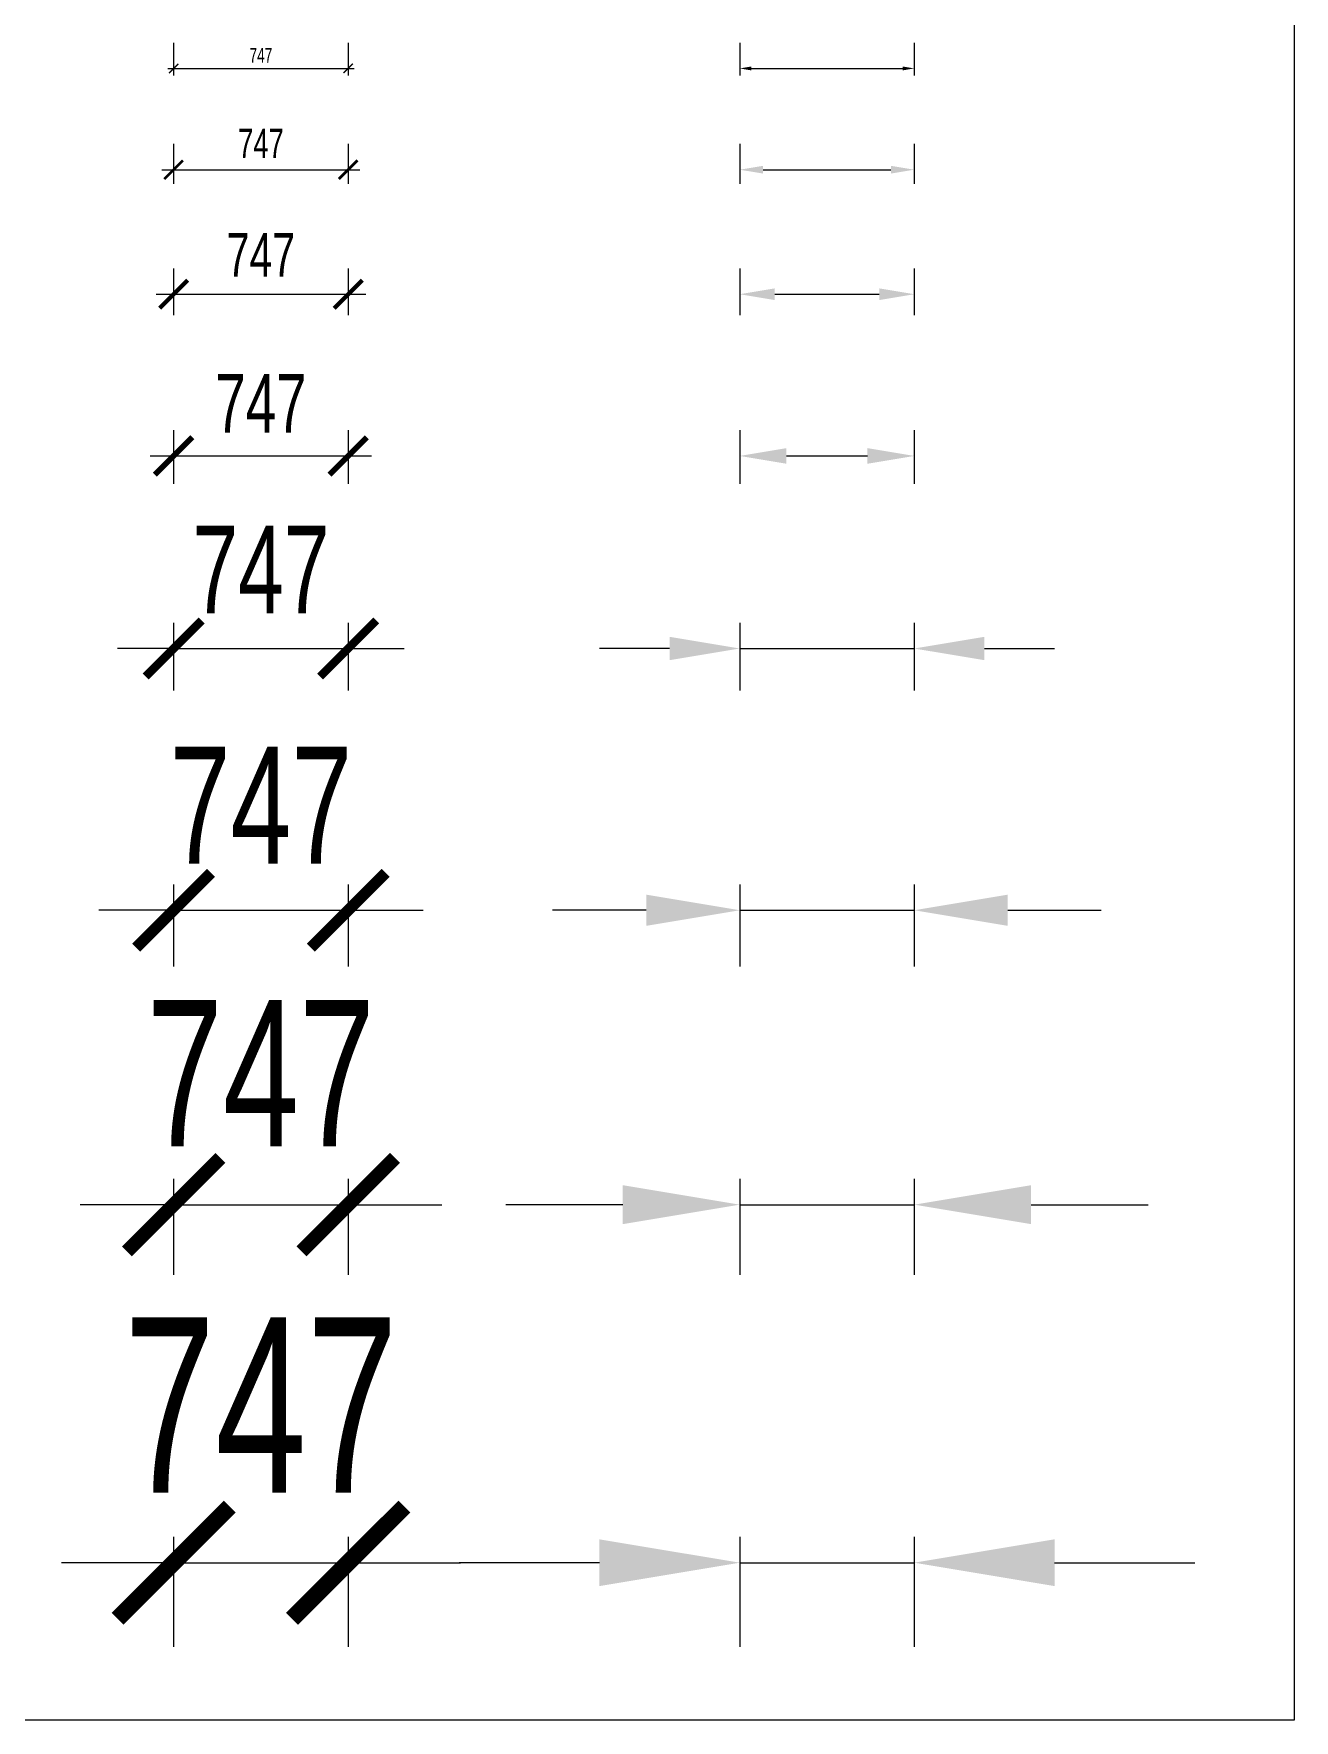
# Model space of a CAD drawing. Header units: inches. Extents: x -3538 to 66114, y -2541134 to 4288.
# Drawn here: x 2853 to 8244, y -7909 to -694 of the extents above; entities that cross this region are included whole.
import ezdxf

# ---------------------------------------------------------------- set-up
doc = ezdxf.new("R2010")
doc.units = ezdxf.units.IN
doc.header["$MEASUREMENT"] = 0
doc.linetypes.add('HIDDEN', pattern=[0.375, 0.25, -0.125])
doc.layers.get('DEFPOINTS').update_dxf_attribs({"color": 87})
doc.layers.add('comments', color=6, linetype='Continuous', plot=False)
doc.layers.add('KCS_DIM', color=8, linetype='Continuous')
doc.layers.add('KCS_STEEL_TOP', color=4, linetype='HIDDEN')
doc.styles.add('KCS_SMTEXT', font='3t-unicode.shx', dxfattribs={"width": 0.7})
doc.dimstyles.new('KCS_DIM100', dxfattribs={"dimscale": 100, "dimtxt": 2.5, "dimasz": 1.6, "dimexe": 1.2, "dimexo": 0, "dimgap": 1, "dimtad": 1, "dimdec": 0, "dimzin": 0, "dimdsep": 46, "dimtxsty": 'KCS_SMTEXT', "dimblk": 'ARCHTICK', "dimcen": 0, "dimdle": 1, "dimclrd": 256, "dimclre": 256, "dimclrt": 7, "dimadec": 0, "dimazin": 0, "dimtfac": 1, "dimtdec": 0, "dimtix": 1, "dimtmove": 2, "dimatfit": 3, "dimfxl": 1, "dimtolj": 1, "dimtzin": 0, "dimarcsym": 0})
doc.dimstyles.new('KCS_DIM100_LE', dxfattribs={"dimscale": 100, "dimtxt": 0.001, "dimasz": 2, "dimexe": 1.2, "dimexo": 0, "dimgap": 1, "dimtad": 1, "dimdec": 0, "dimzin": 0, "dimdsep": 46, "dimtxsty": 'KCS_SMTEXT', "dimcen": 0, "dimdle": 1, "dimclrd": 256, "dimclre": 256, "dimclrt": 2, "dimadec": 0, "dimazin": 0, "dimtfac": 1, "dimtdec": 0, "dimtix": 1, "dimtmove": 2, "dimatfit": 3, "dimfxl": 1, "dimtolj": 1, "dimtzin": 0, "dimarcsym": 0})
doc.dimstyles.new('KCS_DIM150', dxfattribs={"dimscale": 150, "dimtxt": 2.5, "dimasz": 1.6, "dimexe": 1.2, "dimexo": 0, "dimgap": 1, "dimtad": 1, "dimdec": 0, "dimzin": 0, "dimdsep": 46, "dimtxsty": 'KCS_SMTEXT', "dimblk": 'ARCHTICK', "dimcen": 0, "dimdle": 1, "dimclrd": 256, "dimclre": 256, "dimclrt": 7, "dimadec": 0, "dimazin": 0, "dimtfac": 1, "dimtdec": 0, "dimtix": 1, "dimtmove": 2, "dimatfit": 3, "dimfxl": 1, "dimtfillclr": 7, "dimtolj": 1, "dimtzin": 0, "dimarcsym": 0})
doc.dimstyles.new('KCS_DIM150_LE', dxfattribs={"dimscale": 150, "dimtxt": 0.001, "dimasz": 2, "dimexe": 1.2, "dimexo": 0, "dimgap": 1, "dimtad": 1, "dimdec": 0, "dimzin": 0, "dimdsep": 46, "dimtxsty": 'KCS_SMTEXT', "dimcen": 0, "dimdle": 1, "dimclrd": 256, "dimclre": 256, "dimclrt": 2, "dimadec": 0, "dimazin": 0, "dimtfac": 1, "dimtdec": 0, "dimtix": 1, "dimtmove": 2, "dimatfit": 3, "dimfxl": 1, "dimtolj": 1, "dimtzin": 0, "dimarcsym": 0})
doc.dimstyles.new('KCS_DIM200', dxfattribs={"dimscale": 200, "dimtxt": 2.5, "dimasz": 1.6, "dimexe": 1.2, "dimexo": 0, "dimgap": 1, "dimtad": 1, "dimdec": 0, "dimzin": 0, "dimdsep": 46, "dimtxsty": 'KCS_SMTEXT', "dimblk": 'ARCHTICK', "dimcen": 0, "dimdle": 1, "dimclrd": 256, "dimclre": 256, "dimclrt": 7, "dimadec": 0, "dimazin": 0, "dimtfac": 1, "dimtdec": 0, "dimtix": 1, "dimtmove": 2, "dimatfit": 3, "dimfxl": 1, "dimtolj": 1, "dimtzin": 0, "dimarcsym": 0})
doc.dimstyles.new('KCS_DIM200_LE', dxfattribs={"dimscale": 200, "dimtxt": 0.001, "dimasz": 2, "dimexe": 1.2, "dimexo": 0, "dimgap": 1, "dimtad": 1, "dimdec": 0, "dimzin": 0, "dimdsep": 46, "dimtxsty": 'KCS_SMTEXT', "dimcen": 0, "dimdle": 1, "dimclrd": 256, "dimclre": 256, "dimclrt": 2, "dimadec": 0, "dimazin": 0, "dimtfac": 1, "dimtdec": 0, "dimtix": 1, "dimtmove": 2, "dimatfit": 3, "dimfxl": 1, "dimtolj": 1, "dimtzin": 0, "dimarcsym": 0})
doc.dimstyles.new('KCS_DIM25', dxfattribs={"dimscale": 25, "dimtxt": 2.5, "dimasz": 1.6, "dimexe": 1.2, "dimexo": 0, "dimgap": 1, "dimtad": 1, "dimdec": 0, "dimzin": 0, "dimdsep": 46, "dimtxsty": 'KCS_SMTEXT', "dimblk": 'ARCHTICK', "dimcen": 0, "dimdle": 1, "dimclrd": 256, "dimclre": 256, "dimclrt": 7, "dimadec": 0, "dimazin": 0, "dimtfac": 1, "dimtdec": 0, "dimtix": 1, "dimtmove": 2, "dimatfit": 3, "dimfxl": 1, "dimtolj": 1, "dimtzin": 0, "dimarcsym": 0})
doc.dimstyles.new('KCS_DIM250', dxfattribs={"dimscale": 250, "dimtxt": 2.5, "dimasz": 1.6, "dimexe": 1.2, "dimexo": 0, "dimgap": 1, "dimtad": 1, "dimdec": 0, "dimzin": 0, "dimdsep": 46, "dimtxsty": 'KCS_SMTEXT', "dimblk": 'ARCHTICK', "dimcen": 0, "dimdle": 1, "dimclrd": 256, "dimclre": 256, "dimclrt": 7, "dimadec": 0, "dimazin": 0, "dimtfac": 1, "dimtdec": 0, "dimtix": 1, "dimtmove": 2, "dimatfit": 3, "dimfxl": 1, "dimtolj": 1, "dimtzin": 0, "dimarcsym": 0})
doc.dimstyles.new('KCS_DIM250_LE', dxfattribs={"dimscale": 250, "dimtxt": 0.001, "dimasz": 2, "dimexe": 1.2, "dimexo": 0, "dimgap": 1, "dimtad": 1, "dimdec": 0, "dimzin": 0, "dimdsep": 46, "dimtxsty": 'KCS_SMTEXT', "dimcen": 0, "dimdle": 1, "dimclrd": 256, "dimclre": 256, "dimclrt": 2, "dimadec": 0, "dimazin": 0, "dimtfac": 1, "dimtdec": 0, "dimtix": 1, "dimtmove": 2, "dimatfit": 3, "dimfxl": 1, "dimtolj": 1, "dimtzin": 0, "dimarcsym": 0})
doc.dimstyles.new('KCS_DIM25_LE', dxfattribs={"dimscale": 25, "dimtxt": 0.001, "dimasz": 2, "dimexe": 1.2, "dimexo": 0, "dimgap": 1, "dimtad": 1, "dimdec": 0, "dimzin": 0, "dimdsep": 46, "dimtxsty": 'KCS_SMTEXT', "dimcen": 0, "dimdle": 1, "dimclrd": 256, "dimclre": 256, "dimclrt": 2, "dimadec": 0, "dimazin": 0, "dimtfac": 1, "dimtdec": 0, "dimtix": 1, "dimtmove": 2, "dimatfit": 3, "dimfxl": 1, "dimtolj": 1, "dimtzin": 0, "dimarcsym": 0})
doc.dimstyles.new('KCS_DIM300', dxfattribs={"dimscale": 300, "dimtxt": 2.5, "dimasz": 1.6, "dimexe": 1.2, "dimexo": 0, "dimgap": 1, "dimtad": 1, "dimdec": 0, "dimzin": 0, "dimdsep": 46, "dimtxsty": 'KCS_SMTEXT', "dimblk": 'ARCHTICK', "dimcen": 0, "dimdle": 1, "dimclrd": 256, "dimclre": 256, "dimclrt": 7, "dimadec": 0, "dimazin": 0, "dimtfac": 1, "dimtdec": 0, "dimtix": 1, "dimtmove": 2, "dimatfit": 3, "dimfxl": 1, "dimtolj": 1, "dimtzin": 0, "dimarcsym": 0})
doc.dimstyles.new('KCS_DIM300_LE', dxfattribs={"dimscale": 300, "dimtxt": 0.001, "dimasz": 2, "dimexe": 1.2, "dimexo": 0, "dimgap": 1, "dimtad": 1, "dimdec": 0, "dimzin": 0, "dimdsep": 46, "dimtxsty": 'KCS_SMTEXT', "dimcen": 0, "dimdle": 1, "dimclrd": 256, "dimclre": 256, "dimclrt": 2, "dimadec": 0, "dimazin": 0, "dimtfac": 1, "dimtdec": 0, "dimtix": 1, "dimtmove": 2, "dimatfit": 3, "dimfxl": 1, "dimtolj": 1, "dimtzin": 0, "dimarcsym": 0})
doc.dimstyles.new('KCS_DIM50', dxfattribs={"dimscale": 50, "dimtxt": 2.5, "dimasz": 1.6, "dimexe": 1.2, "dimexo": 0, "dimgap": 1, "dimtad": 1, "dimdec": 0, "dimzin": 0, "dimdsep": 46, "dimtxsty": 'KCS_SMTEXT', "dimblk": 'ARCHTICK', "dimcen": 0, "dimdle": 1, "dimclrd": 256, "dimclre": 256, "dimclrt": 7, "dimadec": 0, "dimazin": 0, "dimtfac": 1, "dimtdec": 0, "dimtix": 1, "dimtmove": 2, "dimatfit": 3, "dimfxl": 1, "dimtolj": 1, "dimtzin": 0, "dimarcsym": 0})
doc.dimstyles.new('KCS_DIM50_LE', dxfattribs={"dimscale": 50, "dimtxt": 0.001, "dimasz": 2, "dimexe": 1.2, "dimexo": 0, "dimgap": 1, "dimtad": 1, "dimdec": 0, "dimzin": 0, "dimdsep": 46, "dimtxsty": 'KCS_SMTEXT', "dimcen": 0, "dimdle": 1, "dimclrd": 256, "dimclre": 256, "dimclrt": 2, "dimadec": 0, "dimazin": 0, "dimtfac": 1, "dimtdec": 0, "dimtix": 1, "dimtmove": 2, "dimatfit": 3, "dimfxl": 1, "dimtolj": 1, "dimtzin": 0, "dimarcsym": 0})
doc.dimstyles.new('KCS_DIM75', dxfattribs={"dimscale": 75, "dimtxt": 2.5, "dimasz": 1.6, "dimexe": 1.2, "dimexo": 0, "dimgap": 1, "dimtad": 1, "dimdec": 0, "dimzin": 0, "dimdsep": 46, "dimtxsty": 'KCS_SMTEXT', "dimblk": 'ARCHTICK', "dimcen": 0, "dimdle": 1, "dimclrd": 256, "dimclre": 256, "dimclrt": 7, "dimadec": 0, "dimazin": 0, "dimtfac": 1, "dimtdec": 0, "dimtix": 1, "dimtmove": 2, "dimatfit": 3, "dimfxl": 1, "dimtolj": 1, "dimtzin": 0, "dimarcsym": 0})
doc.dimstyles.new('KCS_DIM75_LE', dxfattribs={"dimscale": 75, "dimtxt": 0.001, "dimasz": 2, "dimexe": 1.2, "dimexo": 0, "dimgap": 1, "dimtad": 1, "dimdec": 0, "dimzin": 0, "dimdsep": 46, "dimtxsty": 'KCS_SMTEXT', "dimcen": 0, "dimdle": 1, "dimclrd": 256, "dimclre": 256, "dimclrt": 2, "dimadec": 0, "dimazin": 0, "dimtfac": 1, "dimtdec": 0, "dimtix": 1, "dimtmove": 2, "dimatfit": 3, "dimfxl": 1, "dimtolj": 1, "dimtzin": 0, "dimarcsym": 0})

# ---------------------------------------------------------------- blocks, each defined once
blk = doc.blocks.new('_ArchTick')
at = {"color": 0, "linetype": 'ByBlock', "const_width": 0.15}
blk.add_lwpolyline([(-0.5, -0.5), (0.5, 0.5)], dxfattribs=at)
blk = doc.blocks.new('*D95')
at = {"layer": 'DEFPOINTS', "color": 0, "transparency": 16777216}
for p in [(3068.5, -1182), (3815.1, -1182), (3815.1, -1292.1)]:
    blk.add_point(p, dxfattribs=at)
at = {"layer": 'KCS_DIM', "lineweight": -2, "transparency": 16777216}
for p, q in [((3068.5, -1182), (3068.5, -1352.1)), ((3815.1, -1182), (3815.1, -1352.1)), ((3018.5, -1292.1), (3865.1, -1292.1))]:
    blk.add_line(p, q, dxfattribs=at)
at = {"layer": 'KCS_DIM', "lineweight": -2, "transparency": 16777216, "xscale": 80, "yscale": 80, "zscale": 80, "rotation": 180}
blk.add_blockref('_ArchTick', (3068.5, -1292.1), dxfattribs=at)
at = {"layer": 'KCS_DIM', "lineweight": -2, "transparency": 16777216, "xscale": 80, "yscale": 80, "zscale": 80}
blk.add_blockref('_ArchTick', (3815.1, -1292.1), dxfattribs=at)
at = {"layer": 'KCS_DIM', "color": 2, "transparency": 16777216, "insert": (3441.8, -1179.6), "char_height": 125, "attachment_point": 5, "style": 'KCS_SMTEXT'}
blk.add_mtext('\\A1;747', dxfattribs=at)
blk = doc.blocks.new('*D96')
at = {"layer": 'DEFPOINTS', "color": 0, "transparency": 16777216}
for p in [(3068.5, -1714.7), (3815.1, -1714.7), (3815.1, -1824.8)]:
    blk.add_point(p, dxfattribs=at)
at = {"layer": 'KCS_DIM', "lineweight": -2, "transparency": 16777216}
for p, q in [((3068.5, -1714.7), (3068.5, -1914.8)), ((3815.1, -1714.7), (3815.1, -1914.8)), ((2993.5, -1824.8), (3890.1, -1824.8))]:
    blk.add_line(p, q, dxfattribs=at)
at = {"layer": 'KCS_DIM', "lineweight": -2, "transparency": 16777216, "xscale": 120, "yscale": 120, "zscale": 120, "rotation": 180}
blk.add_blockref('_ArchTick', (3068.5, -1824.8), dxfattribs=at)
at = {"layer": 'KCS_DIM', "lineweight": -2, "transparency": 16777216, "xscale": 120, "yscale": 120, "zscale": 120}
blk.add_blockref('_ArchTick', (3815.1, -1824.8), dxfattribs=at)
at = {"layer": 'KCS_DIM', "color": 2, "transparency": 16777216, "insert": (3441.8, -1656), "char_height": 187.5, "attachment_point": 5, "style": 'KCS_SMTEXT'}
blk.add_mtext('\\A1;747', dxfattribs=at)
blk = doc.blocks.new('*D97')
at = {"layer": 'DEFPOINTS', "color": 0, "transparency": 16777216}
for p in [(3068.5, -2406.6), (3815.1, -2406.6), (3815.1, -2516.6)]:
    blk.add_point(p, dxfattribs=at)
at = {"layer": 'KCS_DIM', "lineweight": -2, "transparency": 16777216}
for p, q in [((3068.5, -2406.6), (3068.5, -2636.6)), ((3815.1, -2406.6), (3815.1, -2636.6)), ((2968.5, -2516.6), (3915.1, -2516.6))]:
    blk.add_line(p, q, dxfattribs=at)
at = {"layer": 'KCS_DIM', "lineweight": -2, "transparency": 16777216, "xscale": 160, "yscale": 160, "zscale": 160, "rotation": 180}
blk.add_blockref('_ArchTick', (3068.5, -2516.6), dxfattribs=at)
at = {"layer": 'KCS_DIM', "lineweight": -2, "transparency": 16777216, "xscale": 160, "yscale": 160, "zscale": 160}
blk.add_blockref('_ArchTick', (3815.1, -2516.6), dxfattribs=at)
at = {"layer": 'KCS_DIM', "color": 2, "transparency": 16777216, "insert": (3441.8, -2291.6), "char_height": 250, "attachment_point": 5, "style": 'KCS_SMTEXT'}
blk.add_mtext('\\A1;747', dxfattribs=at)
blk = doc.blocks.new('*D98')
at = {"layer": 'DEFPOINTS', "color": 0, "transparency": 16777216}
for p in [(3068.5, -3230.3), (3815.1, -3230.3), (3815.1, -3340.4)]:
    blk.add_point(p, dxfattribs=at)
at = {"layer": 'KCS_DIM', "lineweight": -2, "transparency": 16777216}
for p, q in [((3068.5, -3230.3), (3068.5, -3520.4)), ((3815.1, -3230.3), (3815.1, -3520.4)), ((3068.5, -3340.4), (2828.5, -3340.4)), ((3068.5, -3340.4), (3815.1, -3340.4)), ((3815.1, -3340.4), (4055.1, -3340.4))]:
    blk.add_line(p, q, dxfattribs=at)
at = {"layer": 'KCS_DIM', "lineweight": -2, "transparency": 16777216, "xscale": 240, "yscale": 240, "zscale": 240}
blk.add_blockref('_ArchTick', (3068.5, -3340.4), dxfattribs=at)
at = {"layer": 'KCS_DIM', "lineweight": -2, "transparency": 16777216, "xscale": 240, "yscale": 240, "zscale": 240, "rotation": 180}
blk.add_blockref('_ArchTick', (3815.1, -3340.4), dxfattribs=at)
at = {"layer": 'KCS_DIM', "color": 2, "transparency": 16777216, "insert": (3441.8, -3002.9), "char_height": 375, "attachment_point": 5, "style": 'KCS_SMTEXT'}
blk.add_mtext('\\A1;747', dxfattribs=at)
blk = doc.blocks.new('*D99')
at = {"layer": 'DEFPOINTS', "color": 0, "transparency": 16777216}
for p in [(3068.5, -4350), (3815.1, -4350), (3815.1, -4460.1)]:
    blk.add_point(p, dxfattribs=at)
at = {"layer": 'KCS_DIM', "lineweight": -2, "transparency": 16777216}
for p, q in [((3068.5, -4350), (3068.5, -4700.1)), ((3815.1, -4350), (3815.1, -4700.1)), ((3068.5, -4460.1), (2748.5, -4460.1)), ((3068.5, -4460.1), (3815.1, -4460.1)), ((3815.1, -4460.1), (4135.1, -4460.1))]:
    blk.add_line(p, q, dxfattribs=at)
at = {"layer": 'KCS_DIM', "lineweight": -2, "transparency": 16777216, "xscale": 320, "yscale": 320, "zscale": 320}
blk.add_blockref('_ArchTick', (3068.5, -4460.1), dxfattribs=at)
at = {"layer": 'KCS_DIM', "lineweight": -2, "transparency": 16777216, "xscale": 320, "yscale": 320, "zscale": 320, "rotation": 180}
blk.add_blockref('_ArchTick', (3815.1, -4460.1), dxfattribs=at)
at = {"layer": 'KCS_DIM', "color": 2, "transparency": 16777216, "insert": (3441.8, -4010.1), "char_height": 500, "attachment_point": 5, "style": 'KCS_SMTEXT'}
blk.add_mtext('\\A1;747', dxfattribs=at)
blk = doc.blocks.new('*D100')
at = {"layer": 'DEFPOINTS', "color": 0, "transparency": 16777216}
for p in [(3068.5, -5609.5), (3815.1, -5609.5), (3815.1, -5719.6)]:
    blk.add_point(p, dxfattribs=at)
at = {"layer": 'KCS_DIM', "lineweight": -2, "transparency": 16777216}
for p, q in [((3068.5, -5609.5), (3068.5, -6019.6)), ((3815.1, -5609.5), (3815.1, -6019.6)), ((3068.5, -5719.6), (2668.5, -5719.6)), ((3068.5, -5719.6), (3815.1, -5719.6)), ((3815.1, -5719.6), (4215.1, -5719.6))]:
    blk.add_line(p, q, dxfattribs=at)
at = {"layer": 'KCS_DIM', "lineweight": -2, "transparency": 16777216, "xscale": 400, "yscale": 400, "zscale": 400}
blk.add_blockref('_ArchTick', (3068.5, -5719.6), dxfattribs=at)
at = {"layer": 'KCS_DIM', "lineweight": -2, "transparency": 16777216, "xscale": 400, "yscale": 400, "zscale": 400, "rotation": 180}
blk.add_blockref('_ArchTick', (3815.1, -5719.6), dxfattribs=at)
at = {"layer": 'KCS_DIM', "color": 2, "transparency": 16777216, "insert": (3441.8, -5157.1), "char_height": 625, "attachment_point": 5, "style": 'KCS_SMTEXT'}
blk.add_mtext('\\A1;747', dxfattribs=at)
blk = doc.blocks.new('*D101')
at = {"layer": 'DEFPOINTS', "color": 0, "transparency": 16777216}
for p in [(3068.5, -7141.2), (3815.1, -7141.2), (3815.1, -7251.2)]:
    blk.add_point(p, dxfattribs=at)
at = {"layer": 'KCS_DIM', "lineweight": -2, "transparency": 16777216}
for p, q in [((3068.5, -7141.2), (3068.5, -7611.2)), ((3815.1, -7141.2), (3815.1, -7611.2)), ((3068.5, -7251.2), (2588.5, -7251.2)), ((3068.5, -7251.2), (3815.1, -7251.2)), ((3815.1, -7251.2), (4295.1, -7251.2))]:
    blk.add_line(p, q, dxfattribs=at)
at = {"layer": 'KCS_DIM', "lineweight": -2, "transparency": 16777216, "xscale": 480, "yscale": 480, "zscale": 480}
blk.add_blockref('_ArchTick', (3068.5, -7251.2), dxfattribs=at)
at = {"layer": 'KCS_DIM', "lineweight": -2, "transparency": 16777216, "xscale": 480, "yscale": 480, "zscale": 480, "rotation": 180}
blk.add_blockref('_ArchTick', (3815.1, -7251.2), dxfattribs=at)
at = {"layer": 'KCS_DIM', "color": 2, "transparency": 16777216, "insert": (3441.8, -6576.2), "char_height": 750, "attachment_point": 5, "style": 'KCS_SMTEXT'}
blk.add_mtext('\\A1;747', dxfattribs=at)
blk = doc.blocks.new('*D104')
at = {"layer": 'DEFPOINTS', "color": 0, "transparency": 16777216}
for p in [(3068.5, -748.8), (3815.1, -748.8), (3815.1, -858.8)]:
    blk.add_point(p, dxfattribs=at)
at = {"layer": 'KCS_DIM', "lineweight": -2, "transparency": 16777216}
for p, q in [((3068.5, -748.8), (3068.5, -888.8)), ((3815.1, -748.8), (3815.1, -888.8)), ((3043.5, -858.8), (3840.1, -858.8))]:
    blk.add_line(p, q, dxfattribs=at)
at = {"layer": 'KCS_DIM', "lineweight": -2, "transparency": 16777216, "xscale": 40, "yscale": 40, "zscale": 40, "rotation": 180}
blk.add_blockref('_ArchTick', (3068.5, -858.8), dxfattribs=at)
at = {"layer": 'KCS_DIM', "lineweight": -2, "transparency": 16777216, "xscale": 40, "yscale": 40, "zscale": 40}
blk.add_blockref('_ArchTick', (3815.1, -858.8), dxfattribs=at)
at = {"layer": 'KCS_DIM', "color": 2, "transparency": 16777216, "insert": (3441.8, -802.6), "char_height": 62.5, "attachment_point": 5, "style": 'KCS_SMTEXT'}
blk.add_mtext('\\A1;747', dxfattribs=at)
blk = doc.blocks.new('*D107')
at = {"layer": 'DEFPOINTS', "color": 0, "transparency": 16777216}
for p in [(5489.6, -1182), (6236.1, -1182), (6236.1, -1292.1)]:
    blk.add_point(p, dxfattribs=at)
at = {"layer": 'KCS_DIM', "lineweight": -2, "transparency": 16777216}
for p, q in [((5489.6, -1182), (5489.6, -1352.1)), ((6236.1, -1182), (6236.1, -1352.1)), ((5589.6, -1292.1), (6136.1, -1292.1))]:
    blk.add_line(p, q, dxfattribs=at)
at = {"layer": 'KCS_DIM', "transparency": 16777216}
for points in [[(5589.6, -1275.4), (5589.6, -1308.7), (5489.6, -1292.1)], [(6136.1, -1275.4), (6136.1, -1308.7), (6236.1, -1292.1)]]:
    blk.add_solid(points, dxfattribs=at)
at = {"layer": 'KCS_DIM', "color": 2, "transparency": 16777216, "insert": (5862.8, -1242), "char_height": 0.05, "attachment_point": 5, "style": 'KCS_SMTEXT'}
blk.add_mtext('\\A1;747', dxfattribs=at)
blk = doc.blocks.new('*D108')
at = {"layer": 'DEFPOINTS', "color": 0, "transparency": 16777216}
for p in [(5489.6, -1714.7), (6236.1, -1714.7), (6236.1, -1824.8)]:
    blk.add_point(p, dxfattribs=at)
at = {"layer": 'KCS_DIM', "lineweight": -2, "transparency": 16777216}
for p, q in [((5489.6, -1714.7), (5489.6, -1914.8)), ((6236.1, -1714.7), (6236.1, -1914.8)), ((5639.6, -1824.8), (6086.1, -1824.8))]:
    blk.add_line(p, q, dxfattribs=at)
at = {"layer": 'KCS_DIM', "transparency": 16777216}
for points in [[(5639.6, -1799.8), (5639.6, -1849.8), (5489.6, -1824.8)], [(6086.1, -1799.8), (6086.1, -1849.8), (6236.1, -1824.8)]]:
    blk.add_solid(points, dxfattribs=at)
at = {"layer": 'KCS_DIM', "color": 2, "transparency": 16777216, "insert": (5862.8, -1749.7), "char_height": 0.075, "attachment_point": 5, "style": 'KCS_SMTEXT'}
blk.add_mtext('\\A1;747', dxfattribs=at)
blk = doc.blocks.new('*D109')
at = {"layer": 'DEFPOINTS', "color": 0, "transparency": 16777216}
for p in [(5489.6, -2406.6), (6236.1, -2406.6), (6236.1, -2516.6)]:
    blk.add_point(p, dxfattribs=at)
at = {"layer": 'KCS_DIM', "lineweight": -2, "transparency": 16777216}
for p, q in [((5489.6, -2406.6), (5489.6, -2636.6)), ((6236.1, -2406.6), (6236.1, -2636.6)), ((5689.6, -2516.6), (6036.1, -2516.6))]:
    blk.add_line(p, q, dxfattribs=at)
at = {"layer": 'KCS_DIM', "transparency": 16777216}
for points in [[(5689.6, -2483.3), (5689.6, -2550), (5489.6, -2516.6)], [(6036.1, -2483.3), (6036.1, -2550), (6236.1, -2516.6)]]:
    blk.add_solid(points, dxfattribs=at)
at = {"layer": 'KCS_DIM', "color": 2, "transparency": 16777216, "insert": (5862.8, -2416.6), "char_height": 0.1, "attachment_point": 5, "style": 'KCS_SMTEXT'}
blk.add_mtext('\\A1;747', dxfattribs=at)
blk = doc.blocks.new('*D110')
at = {"layer": 'DEFPOINTS', "color": 0, "transparency": 16777216}
for p in [(5489.6, -3230.3), (6236.1, -3230.3), (6236.1, -3340.4)]:
    blk.add_point(p, dxfattribs=at)
at = {"layer": 'KCS_DIM', "lineweight": -2, "transparency": 16777216}
for p, q in [((5489.6, -3230.3), (5489.6, -3520.4)), ((6236.1, -3230.3), (6236.1, -3520.4)), ((5189.6, -3340.4), (4889.6, -3340.4)), ((5489.6, -3340.4), (6236.1, -3340.4)), ((6536.1, -3340.4), (6836.1, -3340.4))]:
    blk.add_line(p, q, dxfattribs=at)
at = {"layer": 'KCS_DIM', "transparency": 16777216}
for points in [[(5189.6, -3290.4), (5189.6, -3390.4), (5489.6, -3340.4)], [(6536.1, -3290.4), (6536.1, -3390.4), (6236.1, -3340.4)]]:
    blk.add_solid(points, dxfattribs=at)
at = {"layer": 'KCS_DIM', "color": 2, "transparency": 16777216, "insert": (5862.8, -3190.3), "char_height": 0.15, "attachment_point": 5, "style": 'KCS_SMTEXT'}
blk.add_mtext('\\A1;747', dxfattribs=at)
blk = doc.blocks.new('*D111')
at = {"layer": 'DEFPOINTS', "color": 0, "transparency": 16777216}
for p in [(5489.6, -4350), (6236.1, -4350), (6236.1, -4460.1)]:
    blk.add_point(p, dxfattribs=at)
at = {"layer": 'KCS_DIM', "lineweight": -2, "transparency": 16777216}
for p, q in [((5489.6, -4350), (5489.6, -4700.1)), ((6236.1, -4350), (6236.1, -4700.1)), ((5089.6, -4460.1), (4689.6, -4460.1)), ((5489.6, -4460.1), (6236.1, -4460.1)), ((6636.1, -4460.1), (7036.1, -4460.1))]:
    blk.add_line(p, q, dxfattribs=at)
at = {"layer": 'KCS_DIM', "transparency": 16777216}
for points in [[(5089.6, -4393.4), (5089.6, -4526.8), (5489.6, -4460.1)], [(6636.1, -4393.4), (6636.1, -4526.8), (6236.1, -4460.1)]]:
    blk.add_solid(points, dxfattribs=at)
at = {"layer": 'KCS_DIM', "color": 2, "transparency": 16777216, "insert": (5862.8, -4260), "char_height": 0.2, "attachment_point": 5, "style": 'KCS_SMTEXT'}
blk.add_mtext('\\A1;747', dxfattribs=at)
blk = doc.blocks.new('*D112')
at = {"layer": 'DEFPOINTS', "color": 0, "transparency": 16777216}
for p in [(5489.6, -5609.5), (6236.1, -5609.5), (6236.1, -5719.6)]:
    blk.add_point(p, dxfattribs=at)
at = {"layer": 'KCS_DIM', "lineweight": -2, "transparency": 16777216}
for p, q in [((5489.6, -5609.5), (5489.6, -6019.6)), ((6236.1, -5609.5), (6236.1, -6019.6)), ((4989.6, -5719.6), (4489.6, -5719.6)), ((5489.6, -5719.6), (6236.1, -5719.6)), ((6736.1, -5719.6), (7236.1, -5719.6))]:
    blk.add_line(p, q, dxfattribs=at)
at = {"layer": 'KCS_DIM', "transparency": 16777216}
for points in [[(4989.6, -5636.3), (4989.6, -5802.9), (5489.6, -5719.6)], [(6736.1, -5636.3), (6736.1, -5802.9), (6236.1, -5719.6)]]:
    blk.add_solid(points, dxfattribs=at)
at = {"layer": 'KCS_DIM', "color": 2, "transparency": 16777216, "insert": (5862.8, -5469.5), "char_height": 0.25, "attachment_point": 5, "style": 'KCS_SMTEXT'}
blk.add_mtext('\\A1;747', dxfattribs=at)
blk = doc.blocks.new('*D113')
at = {"layer": 'DEFPOINTS', "color": 0, "transparency": 16777216}
for p in [(5489.6, -7141.2), (6236.1, -7141.2), (6236.1, -7251.2)]:
    blk.add_point(p, dxfattribs=at)
at = {"layer": 'KCS_DIM', "lineweight": -2, "transparency": 16777216}
for p, q in [((5489.6, -7141.2), (5489.6, -7611.2)), ((6236.1, -7141.2), (6236.1, -7611.2)), ((4889.6, -7251.2), (4289.6, -7251.2)), ((5489.6, -7251.2), (6236.1, -7251.2)), ((6836.1, -7251.2), (7436.1, -7251.2))]:
    blk.add_line(p, q, dxfattribs=at)
at = {"layer": 'KCS_DIM', "transparency": 16777216}
for points in [[(4889.6, -7151.2), (4889.6, -7351.2), (5489.6, -7251.2)], [(6836.1, -7151.2), (6836.1, -7351.2), (6236.1, -7251.2)]]:
    blk.add_solid(points, dxfattribs=at)
at = {"layer": 'KCS_DIM', "color": 2, "transparency": 16777216, "insert": (5862.8, -6951.1), "char_height": 0.3, "attachment_point": 5, "style": 'KCS_SMTEXT'}
blk.add_mtext('\\A1;747', dxfattribs=at)
blk = doc.blocks.new('*D114')
at = {"layer": 'DEFPOINTS', "color": 0, "transparency": 16777216}
for p in [(5489.6, -748.8), (6236.1, -748.8), (6236.1, -858.8)]:
    blk.add_point(p, dxfattribs=at)
at = {"layer": 'KCS_DIM', "lineweight": -2, "transparency": 16777216}
for p, q in [((5489.6, -748.8), (5489.6, -888.8)), ((6236.1, -748.8), (6236.1, -888.8)), ((5539.6, -858.8), (6186.1, -858.8))]:
    blk.add_line(p, q, dxfattribs=at)
at = {"layer": 'KCS_DIM', "transparency": 16777216}
for points in [[(5539.6, -850.5), (5539.6, -867.2), (5489.6, -858.8)], [(6186.1, -850.5), (6186.1, -867.2), (6236.1, -858.8)]]:
    blk.add_solid(points, dxfattribs=at)
at = {"layer": 'KCS_DIM', "color": 2, "transparency": 16777216, "insert": (5862.8, -833.8), "char_height": 0.025, "attachment_point": 5, "style": 'KCS_SMTEXT'}
blk.add_mtext('\\A1;747', dxfattribs=at)
blk = doc.blocks.new('KCS_STYLE')
at = {"layer": 'KCS_DIM'}
for base, p1, p2, dimstyle, picture, middle in [((3815.1, -858.8), (3068.5, -748.8), (3815.1, -748.8), 'KCS_DIM25', '*D104', (3441.8, -802.6)), ((6236.0856, -858.8401), (5489.5599, -748.7872), (6236.0856, -748.7872), 'KCS_DIM25_LE', '*D114', (5862.8228, -833.8276)), ((3815.1, -1292.1), (3068.5, -1182), (3815.1, -1182), 'KCS_DIM50', '*D95', (3441.8, -1179.6)), ((6236.0856, -1292.0726), (5489.5599, -1182.0197), (6236.0856, -1182.0197), 'KCS_DIM50_LE', '*D107', (5862.8228, -1242.0476)), ((3815.1, -1824.8), (3068.5, -1714.7), (3815.1, -1714.7), 'KCS_DIM75', '*D96', (3441.8, -1656)), ((6236.0856, -1824.7588), (5489.5599, -1714.7059), (6236.0856, -1714.7059), 'KCS_DIM75_LE', '*D108', (5862.8228, -1749.7213)), ((3815.1, -2516.6), (3068.5, -2406.6), (3815.1, -2406.6), 'KCS_DIM100', '*D97', (3441.8, -2291.6)), ((6236.0856, -2516.6378), (5489.5599, -2406.5849), (6236.0856, -2406.5849), 'KCS_DIM100_LE', '*D109', (5862.8228, -2416.5878)), ((3815.1, -3340.4), (3068.5, -3230.3), (3815.1, -3230.3), 'KCS_DIM150', '*D98', (3441.8, -3002.9)), ((6236.0856, -3340.3851), (5489.5599, -3230.3322), (6236.0856, -3230.3322), 'KCS_DIM150_LE', '*D110', (5862.8228, -3190.3101)), ((3815.1, -4460.1), (3068.5, -4350), (3815.1, -4350), 'KCS_DIM200', '*D99', (3441.8, -4010.1)), ((6236.0856, -4460.0871), (5489.5599, -4350.0342), (6236.0856, -4350.0342), 'KCS_DIM200_LE', '*D111', (5862.8228, -4259.9871)), ((3815.1, -5719.6), (3068.5, -5609.5), (3815.1, -5609.5), 'KCS_DIM250', '*D100', (3441.8, -5157.1)), ((6236.0856, -5719.5872), (5489.5599, -5609.5343), (6236.0856, -5609.5343), 'KCS_DIM250_LE', '*D112', (5862.8228, -5469.4622)), ((3815.1, -7251.2), (3068.5, -7141.2), (3815.1, -7141.2), 'KCS_DIM300', '*D101', (3441.8, -6576.2)), ((6236.0856, -7251.2482), (5489.5599, -7141.1953), (6236.0856, -7141.1953), 'KCS_DIM300_LE', '*D113', (5862.8228, -6951.0982))]:
    dim = blk.add_linear_dim(base=base, p1=p1, p2=p2, dimstyle=dimstyle, dxfattribs=at)
    dim.commit()
    dim.dimension.update_dxf_attribs({"geometry": picture, "text_midpoint": middle})

msp = doc.modelspace()

# ---------------------------------------------------------------- linework, layer by layer
at = {"layer": 'comments'}
msp.add_lwpolyline([(-2991, 3860.9), (8244.2, 3860.9), (8244.2, -7909.1), (-2991, -7909.1)], close=True, dxfattribs=at)

# ---------------------------------------------------------------- block references
at = {"layer": 'KCS_STEEL_TOP'}
msp.add_blockref('KCS_STYLE', (382.9, 16.2), dxfattribs=at)

doc.saveas('drawing.dxf')
